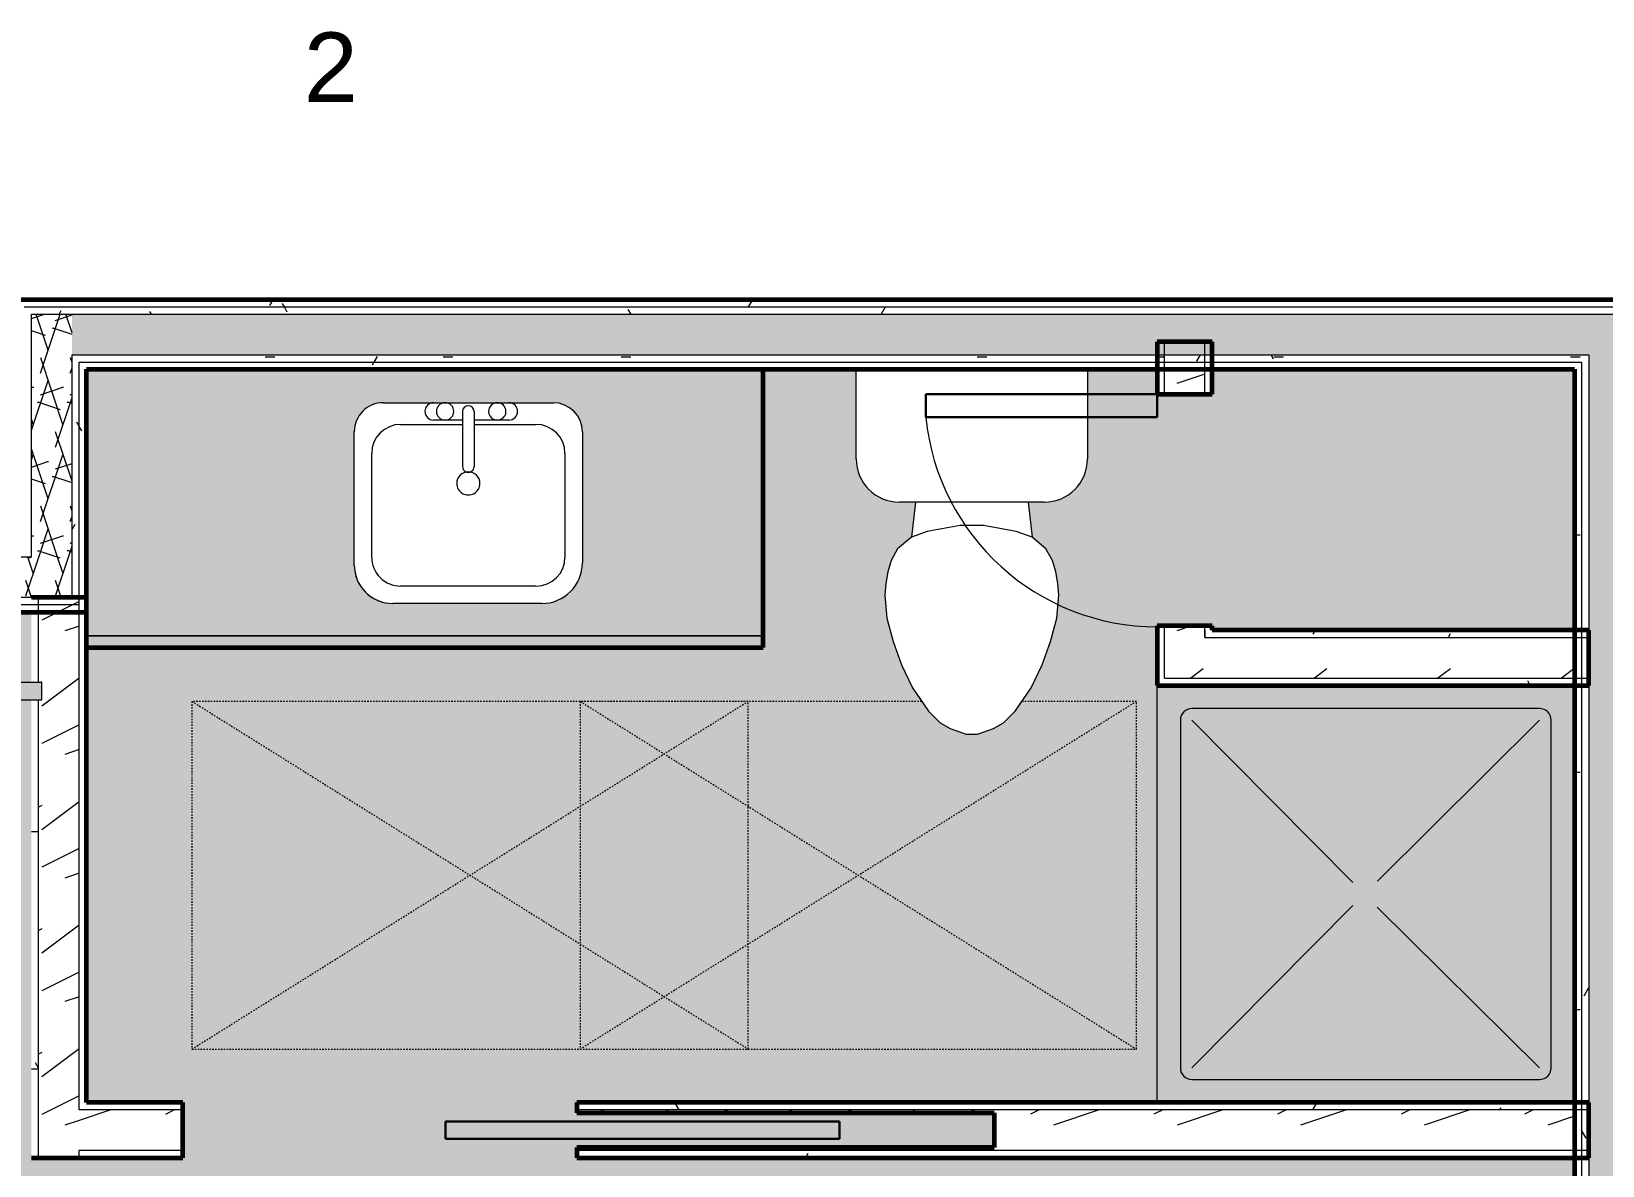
# Model space of a CAD drawing. Header units: inches. Extents: x -4105 to -1989, y 9836 to 11159.
# Drawn here: x -3071.7 to -2936.1, y 10307.4 to 10405.3 of the extents above; entities that cross this region are included whole.
import ezdxf

# ---------------------------------------------------------------- set-up
doc = ezdxf.new("R2010")
doc.units = ezdxf.units.IN
doc.header["$MEASUREMENT"] = 0
doc.linetypes.add('Dash', pattern=[0.25, 0.125, -0.125])
for name, color, linetype, lineweight in [('0-1', 7, 'Continuous', 5), ('0-2', 7, 'Continuous', 9), ('A-AREA-PATT-3', 7, 'Continuous', 9), ('A-DOOR', 31, 'Continuous', 18), ('A-DOOR-1', 31, 'Continuous', 9), ('A-DOOR-2', 31, 'Continuous', 30), ('A-DOOR-3', 31, 'Continuous', 60), ('A-GENM-HDLN', 13, 'Dash', 9), ('A-WALL', 113, 'Continuous', 18), ('A-WALL-2', 113, 'Continuous', 60), ('A-WALL-PATT-1', 111, 'Continuous', 9), ('G-ANNO-SYMB', 111, 'Continuous', 9), ('I-WALL-2', 2, 'Continuous', 60), ('P-SANR-FIXT', 6, 'Continuous', 9), ('Q-CASE', 31, 'Continuous', 9), ('Q-CASE-1', 31, 'Continuous', 60)]:
    doc.layers.add(name, color=color, linetype=linetype, lineweight=lineweight)
doc.styles.add('Arial_1', font='arial.ttf', dxfattribs={"height": 6})
pattern_1 = [(0, (0, -1194), (20.48, 5.12), [0.845, -14.515, 0.845, -14.515, -81.92]), (0, (0, -1194), (20.48, 5.12), [-30.72, 0.845, -29.875, 0.845, -14.515, -35.84]), (0, (0, -1194), (20.48, 5.12), [-76.8, 0.845, -9.395, 0.845, -24.755]), (120, (7.68, -1191.44), (-14.67405, 15.1762003), [0.845, -14.515, 0.845, -14.515, -81.92]), (120, (7.68, -1191.44), (-14.67405, 15.1762003), [-30.72, 0.845, -29.875, 0.845, -14.515, -35.84]), (120, (7.68, -1191.44), (-14.67405, 15.1762003), [-76.8, 0.845, -9.395, 0.845, -24.755]), (240, (10.24, -1181.2), (-5.80595, -20.2962003), [0.845, -14.515, 0.845, -14.515, -81.92]), (240, (10.24, -1181.2), (-5.80595, -20.2962003), [-30.72, 0.845, -29.875, 0.845, -14.515, -35.84]), (240, (10.24, -1181.2), (-5.80595, -20.2962003), [-76.8, 0.845, -9.395, 0.845, -24.755])]
pattern_2 = [(216.87, (4.265, -1183.338), (31.9871619, 21.32545714), [5.331, -47.981]), (206.565, (10.662, -1186.536), (-10.662476, -10.6620098), [11.921, -11.921]), (198.435, (10.662, -1191.868), (-21.32449365, -10.6625869), [6.744, -26.974])]
pattern_3 = [(161.57, (0.32, -1193.68), (-2.560496185, -0.000537386), [0, -18.214, 2.022, 0]), (18.43, (-0.32, -1193.68), (-2.560496185, 0.000537386), [0, -18.214, 2.022, 0]), (108.43, (0.32, -1193.68), (1.27922091, -6.400876726), [6.07, -14.166]), (71.57, (-0.32, -1193.68), (1.27922091, 6.400876726), [6.07, -14.166])]

# ---------------------------------------------------------------- blocks, each defined once
blk = doc.blocks.new('Pocket_Door_2385 - 34_ x 80_-1722096-ENLARGED FLOOR PLAN - 2ND FLOOR PLAN - WEST')
at = {"layer": 'A-DOOR-2'}
for p, q in [((-39.67, -0.75), (-39.67, 0.75)), ((-39.67, 0.75), (-5.67, 0.75)), ((-5.67, 0.75), (-5.67, -0.75)), ((-5.67, -0.75), (-39.67, -0.75))]:
    blk.add_line(p, q, dxfattribs=at)
blk = doc.blocks.new('M_Sink Vanity-Square - 500 x 440mm-1372835-ENLARGED FLOOR PLAN - 2ND FLOOR PLAN - WEST')
at = {"layer": 'P-SANR-FIXT'}
for p, q in [((-5.72, 10.23), (7.14, 10.23)), ((-5.72, 10.23), (7.14, 10.23)), ((-5.22, 8.73), (6.46, 8.73)), ((10.46, 6.91), (10.46, -4.59)), ((10.46, 6.91), (10.46, -4.59)), ((-9.22, -4.59), (-9.22, 6.73)), ((-9.22, -4.59), (-9.22, 6.73)), ((-7.72, -2.72), (-7.72, 6.23)), ((8.96, 6.23), (8.96, -2.72)), ((0.12, -6.33), (0.12, -1.59)), ((1.12, -6.33), (1.12, -1.59)), ((0.12, -5.22), (-5.22, -5.22)), ((6.46, -5.22), (1.12, -5.22)), ((-2.88, -5.59), (0.12, -5.59)), ((1.12, -5.59), (3.62, -5.59)), ((7.96, -7.09), (-6.72, -7.09)), ((7.96, -7.09), (-6.72, -7.09)), ((3.62, -7.09), (-2.88, -7.09))]:
    blk.add_line(p, q, dxfattribs=at)
for centre, radius, start, end in [((-5.72, 6.73), 3.5, 90, 180), ((-5.72, 6.73), 3.5, 90, 180), ((7.14, 6.91), 3.32, 0, 90), ((7.14, 6.91), 3.32, 360, 90), ((-5.22, 6.23), 2.5, 90, 180), ((6.46, 6.23), 2.5, 360, 90), ((0.62, -0.13), 1, 360, 180), ((0.62, -0.13), 1, 180, 0), ((0.62, -1.59), 0.5, 360, 180), ((-5.22, -2.72), 2.5, 180, 270), ((6.46, -2.72), 2.5, 270, 360), ((-6.72, -4.59), 2.5, 180, 270), ((-6.72, -4.59), 2.5, 180, 270), ((7.96, -4.59), 2.5, 270, 0), ((7.96, -4.59), 2.5, 270, 0), ((-2.88, -6.34), 0.75, 90, 270), ((-1.88, -6.34), 0.75, 360, 180), ((-1.88, -6.34), 0.75, 180, 0), ((0.62, -6.33), 0.5, 180, 0), ((2.62, -6.34), 0.75, 0, 180), ((2.62, -6.34), 0.75, 180, 0), ((3.62, -6.34), 0.75, 270, 90)]:
    blk.add_arc(centre, radius, start, end, dxfattribs=at)
blk = doc.blocks.new('Toilet-Domestic-3D - Toilet-Domestic-3D-1352612-ENLARGED FLOOR PLAN - 2ND FLOOR PLAN - WEST')
at = {"layer": 'P-SANR-FIXT'}
for p, q in [((-9.98, 19.48), (9.98, 19.48)), ((-9.98, 11.75), (-9.98, 19.48)), ((9.98, 19.48), (9.98, 11.75)), ((6.25, 8.02), (-6.25, 8.02)), ((-4.86, 8.02), (-5.21, 5)), ((4.86, 8.02), (5.21, 5)), ((-3.84, 5.5), (-5.21, 5)), ((-1, 6), (-3.84, 5.5)), ((1, 6), (-1, 6)), ((3.84, 5.5), (1, 6)), ((5.21, 5), (3.84, 5.5)), ((-5.21, 5), (-6.4, 4)), ((6.4, 4), (5.21, 5)), ((-6.97, 3), (-7.24, 2)), ((-6.4, 4), (-6.97, 3)), ((6.97, 3), (6.4, 4)), ((7.24, 2), (6.97, 3)), ((-7.24, 2), (-7.41, 1)), ((7.41, 1), (7.24, 2)), ((-7.41, 1), (-7.5, 0)), ((7.5, 0), (7.41, 1)), ((-7.5, 0), (-7.33, -1.99)), ((7.33, -1.99), (7.5, 0)), ((-7.33, -1.99), (-6.79, -4)), ((6.79, -4), (7.33, -1.99)), ((-6.79, -4), (-6.06, -6)), ((6.06, -6), (6.79, -4)), ((-6.06, -6), (-5.13, -8)), ((5.13, -8), (6.06, -6)), ((-5.13, -8), (-3.74, -10)), ((3.74, -10), (5.13, -8)), ((-3.74, -10), (-2.74, -11)), ((2.74, -11), (3.74, -10)), ((-2.74, -11), (-1.87, -11.5)), ((-1.87, -11.5), (-0.5, -12)), ((-0.5, -12), (0.5, -12)), ((0.5, -12), (1.87, -11.5)), ((1.87, -11.5), (2.74, -11))]:
    blk.add_line(p, q, dxfattribs=at)
for centre, start, end in [((-6.25, 11.75), 180, 270), ((6.25, 11.75), 270, 360)]:
    blk.add_arc(centre, 3.73, start, end, dxfattribs=at)
blk = doc.blocks.new('OD_CW_Base Cabinet - OD_CW_Base Cabinet-1913675-ENLARGED FLOOR PLAN - 2ND FLOOR PLAN - WEST')
at = {"layer": 'Q-CASE'}
h = blk.add_hatch(color=256, dxfattribs=at)
h.paths.add_polyline_path([(33.35, 1), (59.14, 1), (59.14, 24), (0.74, 24), (0.74, 1), (30.82, 1)], flags=0)
h.paths.add_polyline_path([(27.17, 3.8), (26.31, 3.92), (25.51, 4.25), (24.82, 4.77), (24.29, 5.46), (23.96, 6.26), (23.85, 7.12), (23.85, 18.63), (23.93, 19.27), (24.18, 19.88), (24.58, 20.39), (25.1, 20.79), (25.7, 21.04), (26.35, 21.13), (41.03, 21.13), (41.68, 21.04), (42.28, 20.79), (42.8, 20.39), (43.2, 19.88), (43.45, 19.27), (43.53, 18.63), (43.53, 7.3), (43.41, 6.4), (43.06, 5.55), (42.51, 4.83), (41.78, 4.27), (40.94, 3.92), (40.03, 3.8), (36.69, 3.8)], flags=0)
blk.add_hatch(color=256, dxfattribs=at).paths.add_polyline_path([(36.69, 0), (59.14, 0), (59.14, 1), (0.74, 1), (0.74, 0), (21.35, 0)], flags=0)
for p, q in [((0.74, 24), (59.14, 24)), ((59.14, 24), (59.14, 1)), ((0.74, 1), (59.14, 1)), ((59.14, 1), (0.74, 1)), ((59.14, 0), (0.74, 0)), ((59.14, 1), (59.14, 0))]:
    blk.add_line(p, q, dxfattribs=at)
at = {"layer": 'Q-CASE-1'}
for p, q in [((59.14, 24), (0.74, 24)), ((59.14, 0), (59.14, 24)), ((0.74, 0), (59.14, 0))]:
    blk.add_line(p, q, dxfattribs=at)
blk = doc.blocks.new('Shower Base-3D - 36_ x 36_-1585791-ENLARGED FLOOR PLAN - 2ND FLOOR PLAN - WEST')
at = {"layer": 'P-SANR-FIXT'}
for p, q in [((-18, -18), (-18, 18)), ((-16, 15), (-16, -15)), ((15, 16), (-15, 16)), ((-1.13, 0.98), (-15, 15)), ((1.01, 1.11), (15, 15)), ((16, -15), (16, 15)), ((-1.12, -1), (-15, -15)), ((0.97, -1.14), (15, -15)), ((-15, -16), (15, -16))]:
    blk.add_line(p, q, dxfattribs=at)
for centre, start, end in [((-15, 15), 90, 180), ((15, 15), 360, 90), ((-15, -15), 180, 270), ((15, -15), 270, 0)]:
    blk.add_arc(centre, 1, start, end, dxfattribs=at)
blk = doc.blocks.new('Interior_barn_door_18732 - Interior_barn_door_18732-1655839-ENLARGED FLOOR PLAN - 2ND FLOOR PLAN - WEST')
at = {"layer": 'A-DOOR'}
h = blk.add_hatch(color=256, dxfattribs=at)
h.paths.add_polyline_path([(20, -4.32), (20, -1.47), (18.5, -1.47), (18.5, -4.32), (19.02, -4.32)], flags=0)
h.paths.add_polyline_path([(20, -5.85), (20, -5.57), (18.5, -5.57), (18.5, -5.85)], flags=0)
h.paths.add_polyline_path([(-57.5, -4.32), (-57.5, -1.47), (-59, -1.47), (-59, -4.32), (-58.02, -4.32)], flags=0)
h.paths.add_polyline_path([(-57.5, -5.57), (-59, -5.57), (-59, -5.85), (-57.5, -5.82)], flags=0)
h = blk.add_hatch(color=256, dxfattribs=at)
h.paths.add_polyline_path([(21, -4.95), (21, -4.32), (-22.57, -4.34), (-22.95, -4.95), (16.14, -4.95)], flags=0)
h.paths.add_polyline_path([(-22.57, -4.32), (-22.58, -4.34), (-22.58, -4.33)], flags=0)
h.paths.add_polyline_path([(-23.05, -4.95), (-23.44, -4.32), (-52.36, -4.35), (-52.74, -4.95), (-23.13, -4.95)], flags=0)
h.paths.add_polyline_path([(-52.36, -4.32), (-52.38, -4.35), (-52.36, -4.32)], flags=0)
h.paths.add_polyline_path([(-52.85, -4.95), (-53.24, -4.32), (-60, -4.34), (-60, -4.95), (-52.92, -4.95)], flags=0)
h = blk.add_hatch(color=256, dxfattribs=at)
h.paths.add_polyline_path([(21, -5.57), (21, -4.95), (-22.95, -4.95), (-22.56, -5.57), (20, -5.57)], flags=0)
h.paths.add_polyline_path([(-23.05, -4.96), (-23.05, -4.96), (-23.06, -4.98)], flags=0)
h.paths.add_polyline_path([(-23.05, -4.96), (-23.05, -4.95), (-52.74, -4.96), (-52.35, -5.57), (-23.42, -5.55), (-23.07, -4.98)], flags=0)
h.paths.add_polyline_path([(-52.84, -4.96), (-52.84, -4.96), (-52.84, -4.96)], flags=0)
h.paths.add_polyline_path([(-52.84, -4.96), (-52.85, -4.95), (-60, -4.95), (-60, -5.57), (-53.21, -5.55), (-52.85, -4.96)], flags=0)
h = blk.add_hatch(color=256, dxfattribs=at)
h.paths.add_polyline_path([(-19.9, -5.57), (-22.55, -5.6), (-22.5, -5.67), (-22.23, -5.67), (-22.23, -5.82), (-19.9, -5.82)], flags=0)
h.paths.add_polyline_path([(-19.9, -4.07), (-24.9, -4.07), (-24.9, -4.32), (-23.44, -4.32), (-23.48, -4.23), (-22.52, -4.26), (-22.56, -4.32), (-19.9, -4.32)], flags=0)
h.paths.add_polyline_path([(-23.42, -5.57), (-23.43, -5.59), (-23.43, -5.59)], flags=0)
h.paths.add_polyline_path([(-23.44, -5.57), (-24.9, -5.57), (-24.9, -5.82), (-23.73, -5.82), (-23.73, -5.67), (-23.48, -5.65)], flags=0)
h.paths.add_polyline_path([(-50.9, -5.57), (-52.35, -5.57), (-52.29, -5.67), (-52.06, -5.67), (-52.06, -5.82), (-50.9, -5.82), (-50.9, -5.67)], flags=0)
h.paths.add_polyline_path([(-50.9, -4.07), (-55.9, -4.07), (-55.9, -4.32), (-53.25, -4.3), (-53.27, -4.23), (-52.31, -4.26), (-52.35, -4.32), (-50.9, -4.32), (-50.9, -4.23)], flags=0)
h.paths.add_polyline_path([(-53.21, -5.57), (-53.23, -5.59), (-53.22, -5.59)], flags=0)
h.paths.add_polyline_path([(-53.23, -5.57), (-55.9, -5.57), (-55.9, -5.82), (-53.56, -5.82), (-53.56, -5.67), (-53.27, -5.65), (-53.24, -5.6)], flags=0)
h = blk.add_hatch(color=256, dxfattribs=at)
h.paths.add_polyline_path([(-53.27, -4.23), (-53.29, -4.23), (-53.23, -4.3)], flags=0)
h.paths.add_polyline_path([(-53.22, -4.23), (-53.27, -4.23), (-53.08, -4.5), (-53.19, -4.3)], flags=0)
h.paths.add_polyline_path([(-52.79, -4.23), (-53.22, -4.23), (-52.8, -4.95), (-52.79, -4.95), (-52.79, -4.32)], flags=0)
for points in [[(-52.79, -5.67), (-52.82, -4.95), (-52.85, -4.98), (-53.27, -5.67), (-52.8, -5.67)], [(-24.9, -4.07), (-50.9, -4.07), (-50.9, -4.32), (-24.9, -4.32)], [(-23, -5.67), (-23.03, -4.95), (-23.06, -4.98), (-23.48, -5.67), (-23.01, -5.67)], [(-52.06, -5.82), (-52.06, -5.67), (-53.56, -5.67), (-53.56, -6), (-52.06, -6)], [(-24.9, -5.57), (-50.9, -5.57), (-50.9, -5.82), (-24.9, -5.82)], [(-22.23, -6), (-22.23, -5.67), (-23.73, -5.67), (-23.73, -6)], [(-23.44, -6), (-23.68, -6), (-23.66, -6.07), (-23.44, -6.07)], [(-23.58, -6.57), (-23.58, -6.32), (-23.63, -6.32), (-23.63, -6.57)], [(-22.49, -6.57), (-22.5, -6.32), (-23.58, -6.33), (-23.58, -6.57), (-22.49, -6.57)], [(-22.69, -6), (-23.44, -6), (-23.44, -6.07), (-22.69, -6.07)], [(-22.82, -6.32), (-22.85, -6.07), (-23.31, -6.07), (-23.28, -6.32), (-22.84, -6.32)], [(-22.45, -6.07), (-22.47, -6), (-22.69, -6), (-22.69, -6.07), (-22.47, -6.07)], [(-20.62, -6.32), (-22.49, -6.32), (-22.49, -6.57), (-20.62, -6.57)]]:
    blk.add_hatch(color=256, dxfattribs=at).paths.add_polyline_path(points, flags=0)
h = blk.add_hatch(color=256, dxfattribs=at)
h.paths.add_polyline_path([(-52.29, -4.23), (-52.31, -4.23), (-52.35, -4.32)], flags=0)
h.paths.add_polyline_path([(-52.31, -4.23), (-52.79, -4.23), (-52.76, -4.95), (-52.73, -4.93), (-52.36, -4.32)], flags=0)
h = blk.add_hatch(color=256, dxfattribs=at)
h.paths.add_polyline_path([(-52.31, -5.67), (-52.51, -5.4), (-52.36, -5.67)], flags=0)
h.paths.add_polyline_path([(-52.36, -5.67), (-52.78, -4.95), (-52.79, -4.96), (-52.76, -5.67), (-52.44, -5.67)], flags=0)
h = blk.add_hatch(color=256, dxfattribs=at)
h.paths.add_polyline_path([(-23.48, -4.23), (-23.5, -4.23), (-23.43, -4.32)], flags=0)
h.paths.add_polyline_path([(-23.43, -4.23), (-23.48, -4.23), (-23.29, -4.51), (-23.39, -4.32)], flags=0)
h.paths.add_polyline_path([(-23, -4.23), (-23.43, -4.23), (-23.01, -4.95), (-23, -4.95), (-23, -4.32)], flags=0)
h = blk.add_hatch(color=256, dxfattribs=at)
h.paths.add_polyline_path([(-22.5, -4.23), (-22.52, -4.23), (-22.54, -4.3)], flags=0)
h.paths.add_polyline_path([(-22.52, -4.23), (-23, -4.23), (-22.97, -4.95), (-22.94, -4.93), (-22.56, -4.3)], flags=0)
h = blk.add_hatch(color=256, dxfattribs=at)
h.paths.add_polyline_path([(-22.52, -5.67), (-22.7, -5.44), (-22.57, -5.67)], flags=0)
h.paths.add_polyline_path([(-22.57, -5.67), (-22.99, -4.95), (-23, -4.95), (-22.97, -5.67), (-22.65, -5.67)], flags=0)
for p, q in [((-57.5, -1.47), (-59, -1.47)), ((-59, -1.47), (-59, -4.32)), ((-57.5, -4.32), (-57.5, -1.47)), ((20, -1.47), (18.5, -1.47)), ((18.5, -1.47), (18.5, -4.32)), ((20, -4.32), (20, -1.47)), ((-53.24, -4.32), (-60, -4.32)), ((-60, -4.95), (-60, -4.32)), ((-60, -5.57), (-60, -4.95)), ((-53.29, -4.23), (-52.82, -4.98)), ((-53.29, -4.23), (-52.79, -4.23)), ((-52.82, -4.92), (-53.29, -5.67)), ((-52.79, -4.23), (-52.29, -4.23)), ((-52.76, -4.98), (-52.29, -4.23)), ((-52.29, -5.67), (-52.76, -4.92)), ((-23.44, -4.32), (-52.35, -4.32)), ((-50.9, -4.07), (-24.9, -4.07)), ((-23.5, -4.23), (-23.03, -4.98)), ((-23.5, -4.23), (-23, -4.23)), ((-23.03, -4.92), (-23.5, -5.67)), ((-23, -4.23), (-22.5, -4.23)), ((-22.97, -4.98), (-22.5, -4.23)), ((-22.5, -5.67), (-22.97, -4.92)), ((21, -4.32), (-22.56, -4.32)), ((21, -4.32), (21, -4.95)), ((21, -4.95), (21, -5.57)), ((-60, -5.57), (-53.23, -5.57)), ((-59, -5.57), (-59, -5.85)), ((-59, -5.85), (-57.5, -5.85)), ((-57.5, -5.85), (-57.5, -5.57)), ((-53.56, -5.67), (-53.56, -6)), ((-52.06, -5.67), (-53.56, -5.67)), ((-52.06, -6), (-53.56, -6)), ((-52.35, -5.57), (-23.44, -5.57)), ((-52.06, -6), (-52.06, -5.67)), ((-24.9, -5.82), (-50.9, -5.82)), ((-23.73, -6), (-23.73, -5.67)), ((-22.23, -5.67), (-23.73, -5.67)), ((-22.23, -6), (-23.73, -6)), ((-22.56, -5.57), (21, -5.57)), ((-22.23, -5.67), (-22.23, -6)), ((18.5, -5.57), (18.5, -5.85)), ((18.5, -5.85), (20, -5.85)), ((20, -5.85), (20, -5.57))]:
    blk.add_line(p, q, dxfattribs=at)
at = {"layer": 'A-DOOR-1'}
for p, q in [((-23.69, -6), (-23.69, -6.07)), ((-23.44, -6.07), (-23.69, -6.07)), ((-23.69, -6.07), (-23.68, -6.07)), ((-23.63, -6.32), (-23.63, -6.57)), ((-23.59, -6.32), (-23.59, -6.57)), ((-23.59, -6.32), (-22.49, -6.32)), ((-22.49, -6.57), (-23.59, -6.57)), ((-22.69, -6.07), (-23.44, -6.07)), ((-23.32, -6.07), (-23.32, -6.32)), ((-23.32, -6.07), (-23.32, -6.32)), ((-22.82, -6.32), (-22.82, -6.07)), ((-22.82, -6.32), (-22.82, -6.07)), ((-22.44, -6.07), (-22.69, -6.07)), ((-22.49, -6.32), (-22.49, -6.57)), ((-22.45, -6.07), (-22.44, -6.07)), ((-22.44, -6.07), (-22.44, -6)), ((-20.62, -6.57), (-20.62, -6.32))]:
    blk.add_line(p, q, dxfattribs=at)
for points in [[(-23.63, -6.32), (-23.62, -6.32), (-23.6, -6.32), (-23.58, -6.32)], [(-23.58, -6.57), (-23.6, -6.57), (-23.62, -6.57), (-23.63, -6.57)]]:
    blk.add_open_spline(points, degree=3, dxfattribs=at)
for points, knots in [([(-22.49, -6.32), (-22.05, -6.32), (-21.63, -6.32), (-21.29, -6.32), (-20.97, -6.32), (-20.67, -6.32), (-20.62, -6.32), (-20.62, -6.32)], [-0.722227, -0.722227, -0.722227, -0.722227, -0.6854273, -0.6485379, -0.6054888, -0.5563887, -0.5098073, -0.5098073, -0.5098073, -0.5098073]), ([(-20.62, -6.57), (-20.62, -6.57), (-20.67, -6.57), (-20.97, -6.57), (-21.29, -6.57), (-21.63, -6.57), (-22.05, -6.57), (-22.49, -6.57)], [0.5098073, 0.5098073, 0.5098073, 0.5098073, 0.5563887, 0.6054888, 0.6485379, 0.6854273, 0.722227, 0.722227, 0.722227, 0.722227])]:
    blk.add_open_spline(points, degree=3, knots=knots, dxfattribs=at)
at = {"layer": 'A-DOOR-3'}
for p, q in [((-50.9, -4.07), (-55.9, -4.07)), ((-55.9, -4.07), (-55.9, -4.32)), ((-50.9, -4.33), (-50.9, -4.07)), ((-19.9, -4.07), (-24.9, -4.07)), ((-24.9, -4.07), (-24.9, -4.32)), ((-19.9, -4.32), (-19.9, -4.07)), ((-55.9, -5.57), (-55.9, -5.82)), ((-55.9, -5.82), (-53.56, -5.82)), ((-52.06, -5.82), (-50.9, -5.82)), ((-50.9, -5.82), (-50.9, -5.57)), ((-24.9, -5.57), (-24.9, -5.82)), ((-24.9, -5.82), (-23.73, -5.82)), ((-22.23, -5.82), (-19.9, -5.82)), ((-19.9, -5.82), (-19.9, -5.57))]:
    blk.add_line(p, q, dxfattribs=at)
blk = doc.blocks.new('Single-Flush - CLOSET-1720159-ENLARGED FLOOR PLAN - 2ND FLOOR PLAN - WEST')
at = {"layer": 'A-DOOR-1'}
blk.add_arc((10, 2.37), 20.07, 95.7201, 180, dxfattribs=at)
at = {"layer": 'A-DOOR-2'}
for p, q in [((8, 2.37), (8, 22.34)), ((10, 22.34), (8, 22.34)), ((10, 2.37), (10, 22.34)), ((10, 2.37), (8, 2.37))]:
    blk.add_line(p, q, dxfattribs=at)
blk = doc.blocks.new('ADA Clearances - 30_x48_-2253128-ENLARGED FLOOR PLAN - 2ND FLOOR PLAN - WEST')
at = {"layer": 'A-GENM-HDLN'}
for p, q in [((15, -24), (-15, 24)), ((-15, -24), (15, 24)), ((15, 24), (-15, 24)), ((-15, 24), (-15, 14.12)), ((15, -24), (15, 24)), ((-15, 5.48), (-15, -24)), ((-15, -24), (15, -24))]:
    blk.add_line(p, q, dxfattribs=at)
blk = doc.blocks.new('ADA Clearances - 30_x48_-V13-ENLARGED FLOOR PLAN - 2ND FLOOR PLAN - WEST')
at = {"layer": 'A-GENM-HDLN'}
for p, q in [((15, -24), (-15, 24)), ((-15, -24), (15, 24)), ((15, 24), (-15, 24)), ((-15, 24), (-15, -24)), ((15, -24), (15, 24)), ((-15, -24), (15, -24))]:
    blk.add_line(p, q, dxfattribs=at)
blk = doc.blocks.new('CTR - 1st Phase - Unit Layouts_rvt-1-ENLARGED FLOOR PLAN - 2ND FLOOR PLAN - WEST')
at = {"layer": 'A-WALL-PATT-1'}
h = blk.add_hatch(dxfattribs=at)
h.set_pattern_fill('FP_1', color=256, style=0, pattern_type=2)
h.set_pattern_definition(pattern_1)
h.paths.add_polyline_path([(-2973.9, 10349.49), (-2973.9, 10353.99), (-2974.52, 10353.99), (-2974.52, 10349.49)], flags=0)
h.paths.add_polyline_path([(-2974.52, 10373.99), (-2973.9, 10373.99), (-2973.9, 10376.14), (-2974.52, 10376.13)], flags=0)
h = blk.add_hatch(dxfattribs=at)
h.set_pattern_fill('FP_2', color=256, style=0, pattern_type=2)
h.set_pattern_definition(pattern_2)
h.paths.add_polyline_path([(-2973.9, 10352.99), (-2970.4, 10352.99), (-2970.4, 10353.99), (-2973.9, 10353.99), (-2973.9, 10353.62)], flags=0)
h.paths.add_polyline_path([(-2972.87, 10373.99), (-2970.4, 10373.99), (-2970.4, 10376.14), (-2973.9, 10376.13), (-2973.9, 10373.99)], flags=0)
h = blk.add_hatch(dxfattribs=at)
h.set_pattern_fill('FP_1', color=256, style=0, pattern_type=2)
h.set_pattern_definition(pattern_1)
h.paths.add_polyline_path([(-3071.05, 10269.02), (-3071.05, 10270.12), (-3071.67, 10270.12), (-3071.67, 10269.02)], flags=0)
h.paths.add_polyline_path([(-3071.42, 10271.62), (-3071.05, 10271.62), (-3071.05, 10272.12), (-3071.67, 10272.12), (-3071.67, 10271.62)], flags=0)
h.paths.add_polyline_path([(-3071.67, 10308.12), (-3071.05, 10308.12), (-3071.05, 10347.62), (-3071.67, 10347.62), (-3071.67, 10311.81)], flags=0)
h.paths.add_polyline_path([(-3071.67, 10349.12), (-3071.05, 10349.12), (-3071.05, 10356.44), (-3071.67, 10356.44), (-3071.67, 10349.31)], flags=0)
h = blk.add_hatch(dxfattribs=at)
h.set_pattern_fill('FP_2', color=256, style=0, pattern_type=2)
h.set_pattern_definition(pattern_2)
h.paths.add_polyline_path([(-3069.14, 10268.39), (-3067.55, 10268.39), (-3067.55, 10272.12), (-3071.05, 10272.12), (-3071.05, 10271.62), (-3070.77, 10271.62), (-3070.77, 10270.12), (-3071.05, 10270.12), (-3071.05, 10268.39)], flags=0)
h.paths.add_polyline_path([(-3069.14, 10308.12), (-3067.55, 10308.12), (-3067.55, 10356.44), (-3071.05, 10356.44), (-3071.05, 10349.12), (-3070.77, 10349.12), (-3070.77, 10347.62), (-3071.05, 10347.62), (-3071.05, 10308.12)], flags=0)
h = blk.add_hatch(dxfattribs=at)
h.set_pattern_fill('FP_1', color=256, style=0, pattern_type=2)
h.set_pattern_definition(pattern_1)
h.paths.add_polyline_path([(-2938.52, 10352.99), (-2938.52, 10353.62), (-2970.4, 10353.62), (-2970.4, 10352.99), (-2939.37, 10352.99)], flags=0)
h = blk.add_hatch(dxfattribs=at)
h.set_pattern_fill('FP_2', color=256, style=0, pattern_type=2)
h.set_pattern_definition(pattern_2)
h.paths.add_polyline_path([(-2938.52, 10349.49), (-2938.52, 10352.99), (-2973.9, 10352.99), (-2973.9, 10349.49), (-2939.37, 10349.49)], flags=0)
h = blk.add_hatch(dxfattribs=at)
h.set_pattern_fill('FP_1', color=256, style=0, pattern_type=2)
h.set_pattern_definition(pattern_1)
h.paths.add_polyline_path([(-2938.52, 10348.87), (-2938.52, 10349.49), (-2974.52, 10349.49), (-2974.52, 10348.87), (-2939.37, 10348.87)], flags=0)
h = blk.add_hatch(dxfattribs=at)
h.set_pattern_fill('FP_1', color=256, style=0, pattern_type=2)
h.set_pattern_definition(pattern_1)
h.paths.add_polyline_path([(-2938.52, 10312.24), (-2938.52, 10312.87), (-3024.6, 10312.87), (-3024.6, 10312.24), (-2939.37, 10312.24)], flags=0)
h.paths.add_polyline_path([(-3058.6, 10312.24), (-3058.6, 10312.87), (-3066.92, 10312.87), (-3066.92, 10312.24), (-3061.51, 10312.24)], flags=0)
h = blk.add_hatch(dxfattribs=at)
h.set_pattern_fill('FP_2', color=256, style=0, pattern_type=2)
h.set_pattern_definition(pattern_2)
h.paths.add_polyline_path([(-2958, 10308.74), (-2938.52, 10308.75), (-2938.52, 10312.24), (-3024.6, 10312.24), (-3024.6, 10311.99), (-2988.6, 10311.99), (-2988.6, 10308.99), (-3024.6, 10308.99), (-3024.6, 10308.74), (-2969.91, 10308.74)], flags=0)
h.paths.add_polyline_path([(-3067.55, 10308.74), (-3058.6, 10308.74), (-3058.6, 10312.24), (-3067.55, 10312.24), (-3067.55, 10311.81)], flags=0)
h = blk.add_hatch(dxfattribs=at)
h.set_pattern_fill('FP_1', color=256, style=0, pattern_type=2)
h.set_pattern_definition(pattern_1)
h.paths.add_polyline_path([(-2958, 10308.12), (-2938.52, 10308.12), (-2938.52, 10308.74), (-3024.6, 10308.74), (-3024.6, 10308.12), (-2969.91, 10308.12)], flags=0)
h.paths.add_polyline_path([(-3058.6, 10308.12), (-3058.6, 10308.74), (-3066.92, 10308.74), (-3066.92, 10308.12), (-3061.51, 10308.12)], flags=0)
at = {"layer": 'A-WALL'}
for p, q in [((-2973.9, 10373.99), (-2973.9, 10378.51)), ((-2970.4, 10373.99), (-2970.4, 10378.51)), ((-3071.05, 10349.12), (-3071.05, 10356.44)), ((-3067.55, 10312.24), (-3067.55, 10356.44)), ((-2973.9, 10353.62), (-2973.9, 10353.99)), ((-2973.9, 10352.99), (-2973.9, 10353.62)), ((-2970.4, 10353.62), (-2970.4, 10353.99)), ((-2970.4, 10353.62), (-2970.4, 10352.99)), ((-2970.4, 10352.99), (-2970.4, 10353.62)), ((-2973.9, 10349.49), (-2973.9, 10352.99)), ((-2970.4, 10352.99), (-2937.27, 10352.99)), ((-2973.9, 10349.49), (-2937.27, 10349.49)), ((-3071.05, 10308.12), (-3071.05, 10347.62)), ((-3066.92, 10312.24), (-3067.55, 10312.24)), ((-3058.6, 10312.24), (-3066.92, 10312.24)), ((-2937.27, 10312.24), (-3024.6, 10312.24)), ((-3067.55, 10308.12), (-3067.55, 10308.74)), ((-3066.92, 10308.74), (-3067.55, 10308.74)), ((-3058.6, 10308.74), (-3066.92, 10308.74)), ((-2937.27, 10308.74), (-3024.6, 10308.74))]:
    blk.add_line(p, q, dxfattribs=at)
at = {"layer": 'A-WALL-2'}
for p, q in [((-2974.52, 10378.51), (-2974.52, 10373.99)), ((-2969.77, 10378.51), (-2974.52, 10378.51)), ((-2969.77, 10373.99), (-2969.77, 10378.51)), ((-2974.52, 10373.99), (-2969.77, 10373.99)), ((-3066.92, 10356.44), (-3071.67, 10356.44)), ((-3066.92, 10312.87), (-3066.92, 10356.44)), ((-2974.52, 10353.99), (-2974.52, 10353.62)), ((-2969.77, 10353.99), (-2974.52, 10353.99)), ((-2974.52, 10353.62), (-2974.52, 10349.49)), ((-2969.77, 10353.62), (-2969.77, 10353.99)), ((-2937.27, 10353.62), (-2969.77, 10353.62)), ((-2937.27, 10348.87), (-2937.27, 10353.62)), ((-2974.52, 10349.49), (-2974.52, 10348.87)), ((-2974.52, 10348.87), (-2937.27, 10348.87)), ((-3058.6, 10312.87), (-3066.92, 10312.87)), ((-3058.6, 10308.12), (-3058.6, 10312.87)), ((-2937.27, 10312.87), (-3024.6, 10312.87)), ((-3024.6, 10312.87), (-3024.6, 10311.99)), ((-2937.27, 10308.12), (-2937.27, 10312.87)), ((-3024.6, 10311.99), (-2988.6, 10311.99)), ((-2988.6, 10311.99), (-2988.6, 10308.99)), ((-2988.6, 10308.99), (-3024.6, 10308.99)), ((-3024.6, 10308.99), (-3024.6, 10308.12)), ((-3071.67, 10308.12), (-3066.92, 10308.12)), ((-3066.92, 10308.12), (-3058.6, 10308.12)), ((-3024.6, 10308.12), (-2937.27, 10308.12))]:
    blk.add_line(p, q, dxfattribs=at)
at = {"layer": '0-2'}
for name, p in [('OD_CW_Base Cabinet - OD_CW_Base Cabinet-1913675-ENLARGED FLOOR PLAN - 2ND FLOOR PLAN - WEST', (-3067.66, 10352.13)), ('Toilet-Domestic-3D - Toilet-Domestic-3D-1352612-ENLARGED FLOOR PLAN - 2ND FLOOR PLAN - WEST', (-2990.52, 10356.65)), ('Shower Base-3D - 36_ x 36_-1585791-ENLARGED FLOOR PLAN - 2ND FLOOR PLAN - WEST', (-2956.52, 10330.87))]:
    blk.add_blockref(name, p, dxfattribs=at)
for name, p, rotation in [('Single-Flush - CLOSET-1720159-ENLARGED FLOOR PLAN - 2ND FLOOR PLAN - WEST', (-2972.15, 10363.99), 89.99999999996695), ('M_Sink Vanity-Square - 500 x 440mm-1372835-ENLARGED FLOOR PLAN - 2ND FLOOR PLAN - WEST', (-3033.35, 10366.16), 180), ('Interior_barn_door_18732 - Interior_barn_door_18732-1655839-ENLARGED FLOOR PLAN - 2ND FLOOR PLAN - WEST', (-3069.3, 10290.12), 269.999999999979), ('ADA Clearances - 30_x48_-V13-ENLARGED FLOOR PLAN - 2ND FLOOR PLAN - WEST', (-3033.82, 10332.49), 269.9999999999742), ('ADA Clearances - 30_x48_-2253128-ENLARGED FLOOR PLAN - 2ND FLOOR PLAN - WEST', (-3000.32, 10332.49), 269.9999999999742), ('Pocket_Door_2385 - 34_ x 80_-1722096-ENLARGED FLOOR PLAN - 2ND FLOOR PLAN - WEST', (-3041.6, 10310.49), 180)]:
    blk.add_blockref(name, p, dxfattribs=dict(at, rotation=rotation))

msp = doc.modelspace()

# ---------------------------------------------------------------- block references
at = {"layer": '0-1'}
msp.add_blockref('CTR - 1st Phase - Unit Layouts_rvt-1-ENLARGED FLOOR PLAN - 2ND FLOOR PLAN - WEST', (0, 0), dxfattribs=at)

# ---------------------------------------------------------------- next in the draw order: hatches: boundary and pattern name
at = {"layer": 'A-AREA-PATT-3'}
h = msp.add_hatch(color=256, dxfattribs=at)
h.paths.add_polyline_path([(-3131.12, 10356.19), (-3129.37, 10356.19), (-3129.37, 10320.19), (-3131.12, 10320.19), (-3131.12, 10355.81)], flags=0)
h.paths.add_polyline_path([(-3134.12, 9989.06), (-3101.88, 9989.06), (-3101.88, 10017.18), (-3103.17, 10017.18), (-3103.17, 10021.93), (-3097.13, 10021.93), (-3097.13, 9989.06), (-2970.03, 9989.06), (-2970.03, 9990.37), (-2965.28, 9990.37), (-2965.28, 9989.06), (-2938.52, 9989.06), (-2938.52, 10021), (-2965.28, 10021), (-2965.28, 10020.37), (-2970.03, 10020.37), (-2970.03, 10025.75), (-2962.52, 10025.75), (-2962.52, 10158.02), (-3019.18, 10158.02), (-3019.21, 10157.66), (-3019.24, 10157.58), (-3019.38, 10157.52), (-3020.28, 10157.5), (-3020.28, 10157.27), (-3022.9, 10157.27), (-3022.9, 10157.02), (-3023.49, 10157.02), (-3023.49, 10157.27), (-3024.08, 10157.27), (-3024.08, 10157.02), (-3024.67, 10157.02), (-3024.67, 10157.27), (-3025.26, 10157.27), (-3025.26, 10157.02), (-3025.85, 10157.02), (-3025.85, 10157.27), (-3026.44, 10157.27), (-3026.44, 10157.02), (-3027.03, 10157.02), (-3027.03, 10157.27), (-3036.39, 10157.27), (-3036.39, 10157.02), (-3038.36, 10157.02), (-3038.36, 10157.27), (-3042.09, 10157.27), (-3042.09, 10157.52), (-3043.04, 10157.52), (-3043.13, 10157.58), (-3043.18, 10157.71), (-3043.18, 10158.02), (-3051.62, 10158.02), (-3051.62, 10150.02), (-3087.37, 10150.02), (-3087.37, 10158.02), (-3092.12, 10158.02), (-3092.12, 10269.02), (-3071.67, 10269.02), (-3071.67, 10270.12), (-3073.62, 10270.12), (-3073.64, 10269.12), (-3074.87, 10269.12), (-3074.87, 10270.12), (-3075.14, 10270.12), (-3075.14, 10271.62), (-3074.87, 10271.62), (-3074.87, 10310.02), (-3075.12, 10310.02), (-3075.12, 10312.35), (-3075.3, 10312.35), (-3075.3, 10312.57), (-3075.37, 10312.59), (-3075.37, 10312.94), (-3075.62, 10312.92), (-3075.62, 10310.74), (-3075.87, 10310.76), (-3075.87, 10313.75), (-3075.62, 10313.74), (-3075.62, 10313.43), (-3075.37, 10313.43), (-3075.37, 10313.8), (-3075.3, 10313.8), (-3075.3, 10313.85), (-3075.12, 10313.85), (-3075.12, 10342.18), (-3075.3, 10342.18), (-3075.3, 10343.68), (-3075.12, 10343.68), (-3075.12, 10346.02), (-3074.87, 10346.02), (-3074.87, 10347.62), (-3075.14, 10347.62), (-3075.12, 10349.12), (-3074.87, 10349.12), (-3074.85, 10350.12), (-3073.62, 10350.12), (-3073.62, 10349.12), (-3071.67, 10349.12), (-3071.67, 10355.19), (-3093.12, 10355.19), (-3093.12, 10356.19), (-3095.12, 10356.19), (-3095.12, 10358.13), (-3095.75, 10358.13), (-3095.75, 10358.19), (-3130.5, 10358.19), (-3130.5, 10358.13), (-3131.12, 10358.13), (-3131.12, 10356.19), (-3133.12, 10356.19), (-3133.12, 10355.19), (-3134.12, 10355.19), (-3134.12, 10103.8), (-3118, 10103.8), (-3118, 10103.14), (-3117.97, 10103.11), (-3117.97, 10102.65), (-3118, 10102.65), (-3118, 10087.46), (-3117.97, 10087.46), (-3117.97, 10086.46), (-3118, 10086.46), (-3118, 10085.8), (-3122, 10085.8), (-3122, 10049.8), (-3118, 10049.8), (-3118, 10049.14), (-3117.97, 10049.14), (-3117.97, 10048.14), (-3118, 10048.14), (-3118, 10032.95), (-3117.97, 10032.95), (-3117.97, 10032.46), (-3118, 10032.46), (-3118, 10031.8), (-3134.12, 10031.8), (-3134.12, 10021.93), (-3133.17, 10021.93), (-3133.17, 10017.18), (-3134.12, 10017.18), (-3134.12, 9990.03)], flags=0)
h.paths.add_polyline_path([(-3122.58, 9990.03), (-3131.92, 9990.03), (-3131.92, 10015.28), (-3130.92, 10015.28), (-3130.91, 10015.78), (-3130.17, 10015.78), (-3130.17, 10015.28), (-3113.92, 10015.28), (-3113.92, 10015.78), (-3113.42, 10015.78), (-3113.42, 10015.28), (-3103.92, 10015.28), (-3103.92, 9990.03), (-3104.92, 9990.03)], flags=0)
h.paths.add_polyline_path([(-2965.28, 9992.37), (-2966.11, 9992.37), (-2966.11, 10017.37), (-2940.11, 10017.37), (-2940.11, 9992.37), (-2946.61, 9992.37)], flags=0)
h.paths.add_polyline_path([(-3034.5, 10029.31), (-3062, 10029.31), (-3062, 10035.31), (-3063, 10035.31), (-3063, 10107.31), (-3062, 10107.31), (-3062, 10113.31), (-3027, 10113.31), (-3027, 10029.31), (-3031, 10029.31)], flags=0)
h.paths.add_polyline_path([(-3092.04, 10038.31), (-3108, 10038.31), (-3108, 10098.31), (-3078, 10098.31), (-3078, 10038.31)], flags=0)
h.paths.add_polyline_path([(-3087.37, 10180.02), (-3051.62, 10180.02), (-3051.62, 10182.02), (-3087.37, 10182.02)], flags=0)
h.paths.add_polyline_path([(-3019.18, 10186.77), (-2938.52, 10186.77), (-2938.52, 10308.12), (-3024.6, 10308.12), (-3024.6, 10308.99), (-2988.6, 10308.99), (-2988.6, 10311.99), (-3024.6, 10311.99), (-3024.6, 10312.87), (-2938.52, 10312.87), (-2938.52, 10348.87), (-2974.52, 10348.87), (-2974.52, 10353.99), (-2969.77, 10353.99), (-2969.77, 10353.62), (-2938.52, 10353.62), (-2938.52, 10376.14), (-2969.77, 10376.14), (-2969.77, 10373.99), (-2974.52, 10373.99), (-2974.52, 10376.14), (-3008.52, 10376.13), (-3008.52, 10352.13), (-3066.92, 10352.13), (-3066.92, 10312.87), (-3058.6, 10312.87), (-3058.6, 10308.12), (-3071.67, 10308.12), (-3071.67, 10347.62), (-3073.62, 10347.62), (-3073.62, 10346.02), (-3073.37, 10346.02), (-3073.37, 10310.02), (-3073.62, 10310.02), (-3073.62, 10271.62), (-3071.67, 10271.62), (-3071.67, 10272.12), (-3066.92, 10272.12), (-3066.92, 10269.02), (-3058.6, 10269.02), (-3058.6, 10264.27), (-3057.85, 10264.27), (-3057.85, 10261.77), (-3058.6, 10261.77), (-3058.6, 10224.52), (-3059.98, 10224.52), (-3059.98, 10189.52), (-3058.6, 10189.52), (-3058.6, 10189.27), (-3057.85, 10189.27), (-3057.85, 10186.77), (-3030.98, 10186.77)], flags=0)
h.paths.add_polyline_path([(-3064.1, 10186.77), (-3064.1, 10189.27), (-3063.35, 10189.27), (-3063.35, 10189.52), (-3061.35, 10189.52), (-3061.35, 10226.52), (-3059.98, 10226.52), (-3059.98, 10261.52), (-3063.35, 10261.52), (-3063.35, 10261.77), (-3064.1, 10261.77), (-3064.1, 10264.27), (-3087.37, 10264.27), (-3087.37, 10186.77)], flags=0)
h.paths.add_polyline_path([(-2958, 10189.77), (-2958, 10207.77), (-2940, 10207.77), (-2940, 10189.77)], flags=0)
h.paths.add_polyline_path([(-2958, 10210.77), (-3019, 10210.77), (-3019, 10270.77), (-2940, 10270.77), (-2940, 10210.77)], flags=0)
h.paths.add_polyline_path([(-2940, 10273.7), (-2958, 10273.7), (-2958, 10291.7), (-2940, 10291.7), (-2940, 10274.31)], flags=0)
h.paths.add_polyline_path([(-2991.02, 10344.65), (-2992.4, 10345.15), (-2993.26, 10345.65), (-2994.26, 10346.65), (-2995.65, 10348.65), (-2996.58, 10350.65), (-2997.31, 10352.65), (-2997.85, 10354.66), (-2998.02, 10356.65), (-2997.94, 10357.65), (-2997.76, 10358.65), (-2997.49, 10359.65), (-2996.92, 10360.65), (-2995.73, 10361.65), (-2995.39, 10364.68), (-2996.77, 10364.68), (-2997.74, 10364.8), (-2998.64, 10365.18), (-2999.41, 10365.77), (-3000, 10366.54), (-3000.37, 10367.44), (-3000.5, 10368.4), (-3000.5, 10376.13), (-2980.55, 10376.13), (-2980.55, 10368.4), (-2980.67, 10367.44), (-2981.05, 10366.54), (-2981.64, 10365.77), (-2982.41, 10365.18), (-2983.31, 10364.8), (-2984.35, 10364.68), (-2985.66, 10364.68), (-2985.31, 10361.65), (-2984.12, 10360.65), (-2983.56, 10359.65), (-2983.29, 10358.65), (-2983.11, 10357.65), (-2983.02, 10356.65), (-2983.2, 10354.66), (-2983.74, 10352.65), (-2984.46, 10350.65), (-2985.4, 10348.65), (-2986.78, 10346.65), (-2987.78, 10345.65), (-2988.65, 10345.15), (-2990.02, 10344.65)], flags=0)
at = {"layer": 'A-WALL-PATT-1'}
h = msp.add_hatch(dxfattribs=at)
h.set_pattern_fill('FP_1', color=256, style=0, pattern_type=2)
h.set_pattern_definition(pattern_1)
h.paths.add_polyline_path([(-3071.67, 10381.51), (-2798.52, 10381.51), (-2798.52, 10382.14), (-3072.3, 10382.14), (-3072.3, 10381.51), (-3071.81, 10381.51)], flags=0)
h = msp.add_hatch(dxfattribs=at)
h.set_pattern_fill('FP_1', color=256, style=0, pattern_type=2)
h.set_pattern_definition(pattern_1)
h.paths.add_polyline_path([(-2803.9, 10380.89), (-2799.15, 10380.89), (-2799.15, 10381.51), (-3071.67, 10381.51), (-3071.67, 10380.89), (-2817.24, 10380.89)], flags=0)
h = msp.add_hatch(dxfattribs=at)
h.set_pattern_fill('FP_4', color=256, style=0, pattern_type=2)
h.set_pattern_definition(pattern_3)
h.paths.add_polyline_path([(-3068.17, 10359.94), (-3068.17, 10380.89), (-3071.67, 10380.89), (-3071.67, 10359.94)], flags=0)
h = msp.add_hatch(dxfattribs=at)
h.set_pattern_fill('FP_4', color=256, style=0, pattern_type=2)
h.set_pattern_definition(pattern_3)
h.paths.add_polyline_path([(-2803.27, 10377.39), (-2802.65, 10377.4), (-2802.65, 10380.89), (-3068.17, 10380.87), (-3068.17, 10377.39), (-2803.9, 10377.39)], flags=0)
h = msp.add_hatch(dxfattribs=at)
h.set_pattern_fill('FP_1', color=256, style=0, pattern_type=2)
h.set_pattern_definition(pattern_1)
h.paths.add_polyline_path([(-3068.17, 10356.44), (-3067.55, 10356.46), (-3067.55, 10377.39), (-3068.17, 10377.39), (-3068.17, 10356.44)], flags=0)
h = msp.add_hatch(dxfattribs=at)
h.set_pattern_fill('FP_1', color=256, style=0, pattern_type=2)
h.set_pattern_definition(pattern_1)
h.paths.add_polyline_path([(-2932.52, 10376.76), (-2909.39, 10376.76), (-2909.39, 10377.39), (-2933.77, 10377.39), (-2933.77, 10376.76), (-2933.15, 10376.76)], flags=0)
h.paths.add_polyline_path([(-3066.92, 10376.76), (-2937.27, 10376.76), (-2937.27, 10377.39), (-3067.55, 10377.39), (-3067.55, 10376.76)], flags=0)
h.paths.add_polyline_path([(-2817.24, 10376.76), (-2803.27, 10376.77), (-2803.27, 10377.39), (-2865.14, 10377.39), (-2865.14, 10376.76), (-2838.32, 10376.76)], flags=0)
h.paths.add_polyline_path([(-2868.64, 10376.76), (-2868.64, 10377.39), (-2905.89, 10377.39), (-2905.89, 10376.76)], flags=0)
h = msp.add_hatch(dxfattribs=at)
h.set_pattern_fill('FP_1', color=256, style=0, pattern_type=2)
h.set_pattern_definition(pattern_1)
h.paths.add_polyline_path([(-3067.55, 10356.44), (-3066.92, 10356.44), (-3066.92, 10376.76), (-3067.55, 10376.76), (-3067.55, 10358.67)], flags=0)
h = msp.add_hatch(dxfattribs=at)
h.set_pattern_fill('FP_1', color=256, style=0, pattern_type=2)
h.set_pattern_definition(pattern_1)
h.paths.add_polyline_path([(-2932.52, 10376.14), (-2909.39, 10376.14), (-2909.39, 10376.76), (-2933.15, 10376.76), (-2933.15, 10376.14)], flags=0)
h.paths.add_polyline_path([(-2938.52, 10376.14), (-2937.9, 10376.14), (-2937.9, 10376.76), (-3066.92, 10376.76), (-3066.92, 10376.14), (-2939.37, 10376.14)], flags=0)
h.paths.add_polyline_path([(-2838.32, 10376.14), (-2803.9, 10376.14), (-2803.9, 10376.76), (-2865.14, 10376.76), (-2865.14, 10376.14), (-2847.77, 10376.14)], flags=0)
h.paths.add_polyline_path([(-2868.64, 10376.14), (-2868.64, 10376.76), (-2905.89, 10376.76), (-2905.89, 10376.14)], flags=0)
h = msp.add_hatch(dxfattribs=at)
h.set_pattern_fill('FP_1', color=256, style=0, pattern_type=2)
h.set_pattern_definition(pattern_1)
h.paths.add_polyline_path([(-2937.27, 9988.81), (-2937.27, 10182.64), (-2937.9, 10182.64), (-2937.9, 9988.81)], flags=0)
h.paths.add_polyline_path([(-2937.58, 10186.14), (-2937.27, 10186.14), (-2937.27, 10376.76), (-2937.9, 10376.76), (-2937.9, 10186.14)], flags=0)
h = msp.add_hatch(dxfattribs=at)
h.set_pattern_fill('FP_4', color=256, style=0, pattern_type=2)
h.set_pattern_definition(pattern_3)
h.paths.add_polyline_path([(-2937.27, 9988.81), (-2933.77, 9988.81), (-2933.77, 10377.39), (-2937.27, 10377.39), (-2937.27, 10011.81)], flags=0)
h = msp.add_hatch(dxfattribs=at)
h.set_pattern_fill('FP_1', color=256, style=0, pattern_type=2)
h.set_pattern_definition(pattern_1)
h.paths.add_polyline_path([(-2937.9, 9988.81), (-2937.9, 10182.64), (-2938.52, 10182.64), (-2938.52, 9988.81)], flags=0)
h.paths.add_polyline_path([(-2938.52, 10186.14), (-2937.9, 10186.14), (-2937.9, 10376.14), (-2938.52, 10376.14), (-2938.52, 10224.76)], flags=0)
h = msp.add_hatch(dxfattribs=at)
h.set_pattern_fill('FP_4', color=256, style=0, pattern_type=2)
h.set_pattern_definition(pattern_3)
h.paths.add_polyline_path([(-3093.12, 10356.44), (-3068.17, 10356.44), (-3068.17, 10359.94), (-3093.12, 10359.94), (-3093.12, 10358.13)], flags=0)
h.paths.add_polyline_path([(-3134.75, 10356.44), (-3133.12, 10356.44), (-3133.12, 10359.94), (-3141.12, 10359.94), (-3141.12, 10356.44), (-3135.37, 10356.44)], flags=0)
h.paths.add_polyline_path([(-3181.12, 10356.44), (-3181.12, 10359.94), (-3206.07, 10359.94), (-3206.07, 10356.44), (-3183.65, 10356.44)], flags=0)

# ---------------------------------------------------------------- next in the draw order: linework, layer by layer
at = {"layer": 'A-WALL'}
for p, q in [((-3072.3, 10381.51), (-2798.52, 10381.51)), ((-3071.67, 10380.89), (-2799.15, 10380.89)), ((-3071.67, 10359.94), (-3071.67, 10380.89)), ((-3068.17, 10377.39), (-2937.27, 10377.39)), ((-3068.17, 10356.44), (-3068.17, 10377.39)), ((-3067.55, 10376.76), (-2937.9, 10376.76)), ((-3067.55, 10355.81), (-3067.55, 10376.76)), ((-2937.9, 10376.76), (-2937.9, 9988.81)), ((-2937.27, 10377.39), (-2937.27, 9988.81)), ((-3071.67, 10359.94), (-3093.12, 10359.94)), ((-3068.17, 10356.44), (-3093.12, 10356.44)), ((-3067.55, 10355.81), (-3093.12, 10355.81))]:
    msp.add_line(p, q, dxfattribs=at)
at = {"layer": 'I-WALL-2'}
for p, q in [((-2797.9, 10382.14), (-3072.92, 10382.14)), ((-3066.92, 10376.14), (-2938.52, 10376.14)), ((-3066.92, 10355.19), (-3066.92, 10376.14)), ((-2938.52, 10376.14), (-2938.52, 9988.81)), ((-3093.12, 10355.19), (-3066.92, 10355.19))]:
    msp.add_line(p, q, dxfattribs=at)

# ---------------------------------------------------------------- next in the draw order: texts
at = {"layer": 'G-ANNO-SYMB', "insert": (-3048.17, 10405.19), "char_height": 6, "width": 5.656, "attachment_point": 1, "style": 'Arial_1'}
msp.add_mtext('2', dxfattribs=at)

doc.saveas('drawing.dxf')
